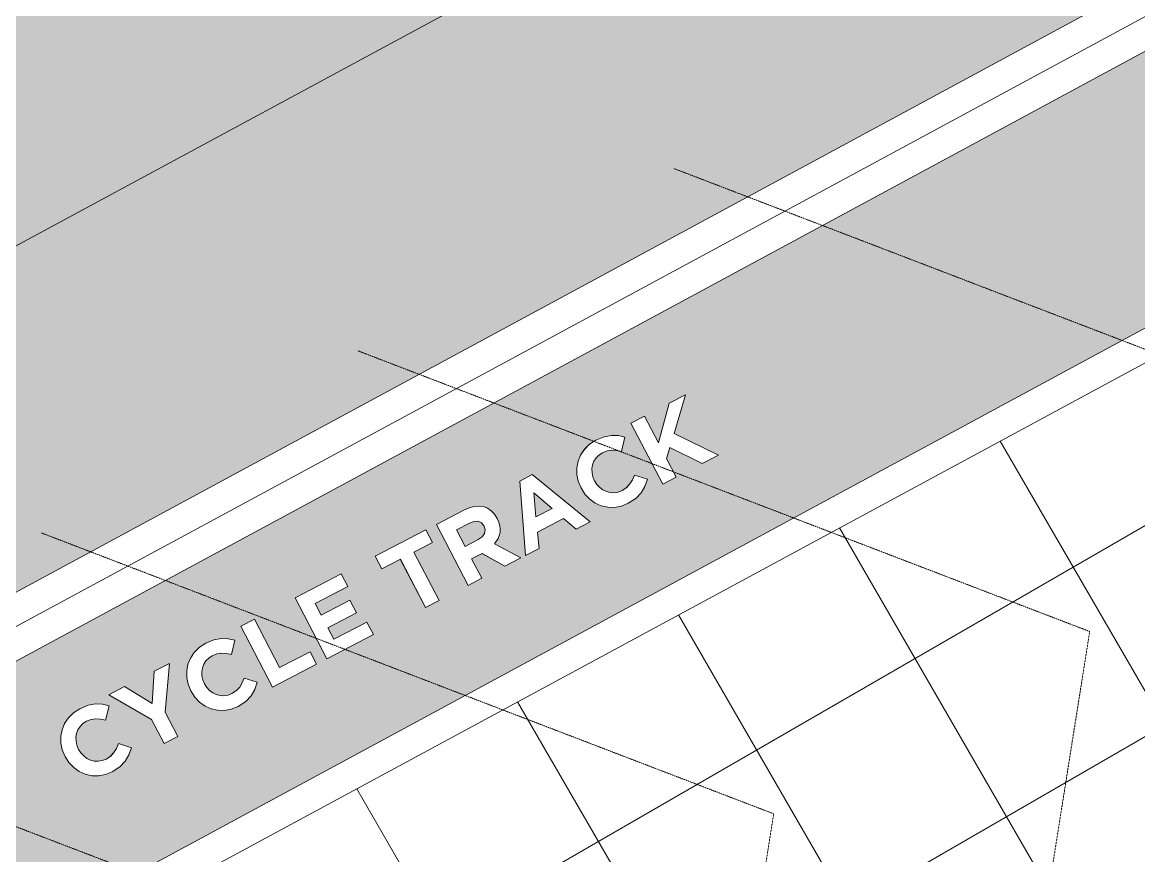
# Model space of a CAD drawing. Header units: millimetres. Extents: x -106145 to 154907, y -84585 to 152038.
# Drawn here: x 104398 to 111724, y 4780 to 10253 of the extents above; entities that cross this region are included whole.
import ezdxf

# ---------------------------------------------------------------- set-up
doc = ezdxf.new("R2010")
doc.units = ezdxf.units.MM
doc.linetypes.add('Cut Out Line _2_', pattern=[2, 1, -1])
for name, color, linetype, lineweight in [('A-DETL', 90, 'Continuous', 5), ('A-FLOR', 192, 'Continuous', 5), ('A-FLOR-PATT', 8, 'Continuous', 5), ('A-GENM', 13, 'Continuous', 5), ('A-WALL', 113, 'Continuous', 5)]:
    doc.layers.add(name, color=color, linetype=linetype, lineweight=lineweight)

msp = doc.modelspace()

# ---------------------------------------------------------------- hatches: boundary and pattern name
at = {"layer": 'A-FLOR-PATT', "true_color": 0x58ba48, "transparency": 33554653}
h = msp.add_hatch(color=85, dxfattribs=at)
h.paths.add_polyline_path([(92747.78, 2651.77), (92882.21, 2660.5), (93003.03, 2680.05), (93118.14, 2710.82), (110424.33, 12066.03), (107327.83, 17430.05), (100853.75, 17430.05), (100853.75, 16030.05), (96573.75, 16030.05), (96573.75, 17430.05), (93353.75, 17430.05), (93353.75, 16995.05), (91843.75, 16995.05), (91843.75, 17560.05), (91605.94, 17560.05), (91588.75, 9107.61), (91590.15, 3334.51), (91656.3, 3225.38), (91719.79, 3138.5), (91802.18, 3045.4), (91893.1, 2960.57), (91991.73, 2884.81), (92097.19, 2818.8), (92208.54, 2763.14), (92290.81, 2730.47), (92379.28, 2701.24), (92500.36, 2673.01), (92640.4, 2655.66), (92742.72, 2651.9)], flags=0)
h.paths.add_polyline_path([(100323.75, 16560.05), (100323.75, 17725.58), (100278.75, 17725.48), (100278.75, 16605.05), (97148.75, 16605.05), (97148.75, 17719.12), (97103.75, 17719.02), (97103.75, 16560.05), (100278.75, 16560.05)], flags=0)
h.paths.add_polyline_path([(99575.71, 16835.05), (100048.75, 16835.05), (100048.75, 17725.02), (97378.75, 17719.58), (97378.75, 16835.05), (99283.75, 16835.05)], flags=0)
h.paths.add_polyline_path([(93278.75, 17025.05), (93323.75, 17025.05), (93323.75, 17460.05), (96573.75, 17460.05), (96573.75, 17505.05), (97073.75, 17505.05), (97073.75, 17535.05), (97023.75, 17535.05), (97020.75, 17560.05), (95805.62, 17560.05), (95805.62, 17660.05), (97020.75, 17660.05), (97023.75, 17685.05), (97073.75, 17685.05), (97073.75, 17718.96), (93278.75, 17711.24), (93278.75, 17660.05), (93569.62, 17660.05), (93572.62, 17685.05), (93622.62, 17685.05), (93625.62, 17660.05), (94659.62, 17660.05), (94662.62, 17685.05), (94712.62, 17685.05), (94715.62, 17660.05), (95749.62, 17660.05), (95749.62, 17560.05), (94715.62, 17560.05), (94712.62, 17535.05), (94662.62, 17535.05), (94659.62, 17560.05), (93625.62, 17560.05), (93622.62, 17535.05), (93572.62, 17535.05), (93569.62, 17560.05), (93278.75, 17560.05), (93278.75, 17055.05), (91918.75, 17055.05), (91918.75, 17560.05), (91873.75, 17560.05), (91873.75, 17025.05), (93274.53, 17025.05)], flags=0)
h.paths.add_polyline_path([(92532.62, 17285.05), (93048.75, 17285.05), (93048.75, 17560.05), (92535.62, 17560.05), (92532.62, 17535.05), (92482.62, 17535.05), (92479.62, 17560.05), (92148.75, 17560.05), (92148.75, 17285.05), (92482.62, 17285.05)], flags=0)
h.paths.add_polyline_path([(106928.75, 17460.05), (107310.51, 17460.05), (107252.79, 17560.05), (106761.75, 17560.05), (106758.75, 17535.05), (106708.75, 17535.05), (106705.75, 17560.05), (105671.75, 17560.05), (105668.75, 17535.05), (105618.75, 17535.05), (105615.75, 17560.05), (104581.75, 17560.05), (104578.75, 17535.05), (104528.75, 17535.05), (104525.75, 17560.05), (103491.75, 17560.05), (103488.75, 17535.05), (103438.75, 17535.05), (103435.75, 17560.05), (102401.75, 17560.05), (102398.75, 17535.05), (102348.75, 17535.05), (102345.75, 17560.05), (101311.75, 17560.05), (101308.75, 17535.05), (101258.75, 17535.05), (101255.75, 17560.05), (100406.75, 17560.05), (100403.75, 17535.05), (100353.75, 17535.05), (100353.75, 17505.05), (100853.75, 17505.05), (100853.75, 17460.05), (106888.3, 17460.05)], flags=0)
h.paths.add_polyline_path([(105671.75, 17636.05), (105671.75, 17660.05), (106705.75, 17660.05), (106708.75, 17685.05), (106758.75, 17685.05), (106761.75, 17660.05), (107195.06, 17660.05), (107151.77, 17735.05), (103435.75, 17731.91), (100353.75, 17725.64), (100353.75, 17685.05), (100403.75, 17685.05), (100406.75, 17660.05), (101255.75, 17660.05), (101258.75, 17685.05), (101308.75, 17685.05), (101311.75, 17660.05), (102345.75, 17660.05), (102348.75, 17685.05), (102398.75, 17685.05), (102401.75, 17660.05), (103435.75, 17660.05), (103438.75, 17685.05), (103488.75, 17685.05), (103491.75, 17660.05), (104525.75, 17660.05), (104528.75, 17685.05), (104578.75, 17685.05), (104581.75, 17660.05), (105615.75, 17660.05), (105618.75, 17685.05), (105668.75, 17685.05), (105668.75, 17636.05)], flags=0)
h.paths.add_polyline_path([(92532.62, 17636.05), (92535.62, 17636.05), (92535.62, 17660.05), (93048.75, 17660.05), (93048.75, 17710.78), (92148.75, 17708.94), (92148.75, 17660.05), (92479.62, 17660.05), (92482.62, 17685.05), (92532.62, 17685.05), (92532.62, 17660.05)], flags=0)
h.paths.add_polyline_path([(91843.75, 17660.05), (91843.75, 17708.32), (91606.25, 17707.84), (91606.3, 17660.05)], flags=0)
h.paths.add_polyline_path([(91873.75, 17660.05), (91918.75, 17660.05), (91918.75, 17708.48), (91873.75, 17708.38)], flags=0)
at = {"layer": 'A-FLOR-PATT', "transparency": 33554495}
h = msp.add_hatch(dxfattribs=at)
h.set_pattern_fill('FP_39', color=256, style=0, pattern_type=2)
h.set_pattern_definition([(75.002, (70779.16, -66817.86), (-70.70883, 122.47555), [299.986, -99.995]), (164.996, (70805.03, -66721.27), (-70.70825, 122.47589), [299.984, -99.995])])
h.paths.add_polyline_path([(94118.55, 978.1), (111719.46, 10492.62), (110719.07, 12225.35), (93118.14, 2710.82), (93618.34, 1844.46)], flags=0)
h = msp.add_hatch(color=1, dxfattribs=at)
h.paths.add_polyline_path([(95119.03, -754.59), (112719.85, 8759.89), (111919.54, 10146.08), (94318.71, 631.6), (94718.87, -61.49)], flags=0)
h.paths.add_polyline_path([(97796.17, 871.76), (97722.53, 882.09), (97651.48, 904.08), (97570.59, 947.38), (97524.41, 980.47), (97471.66, 1032.9), (97427.99, 1093.1), (97394.51, 1159.52), (97372.1, 1230.44), (97361.33, 1304.03), (97362.47, 1378.39), (97380.57, 1466.06), (97400.38, 1522.32), (97435.6, 1587.14), (97484.26, 1648.89), (97535.44, 1696.72), (97597.21, 1738.13), (97685.48, 1774.82), (97736.32, 1788.89), (97712.74, 2095.68), (97657.84, 2143.64), (97555.43, 2088.28), (97501.07, 2188.83), (97846.48, 2374.33), (97867.56, 2377.15), (97882.91, 2368.92), (97891.67, 2356.36), (97893.76, 2339.88), (97882.18, 2317.77), (97759.96, 2206.18), (97813.1, 2159.76), (98496.71, 2529.29), (98407.78, 2611.87), (98383.78, 2620.4), (98368.24, 2622.55), (98343.66, 2618.59), (98306, 2600.56), (98188.15, 2536.86), (98139.23, 2627.35), (98328.48, 2726.2), (98347.74, 2732.54), (98388.69, 2736.06), (98424.3, 2731), (98461.13, 2715.85), (98505.38, 2680.05), (98809.06, 2385.67), (98890.27, 2435.47), (98955.72, 2462.05), (99016.77, 2477.65), (99088.9, 2484.51), (99164.17, 2479.36), (99237.61, 2462.05), (99320.58, 2424.73), (99371.28, 2393.1), (99427.97, 2343.3), (99475.82, 2284.95), (99513.56, 2219.61), (99540.19, 2149.01), (99555, 2075.02), (99555, 1979.51), (99546.22, 1919.12), (99523.6, 1847.18), (99493.06, 1784.74), (99449.34, 1723.25), (99396.22, 1669.68), (99335.1, 1625.45), (99257.21, 1588.51), (99195.53, 1569.43), (99120.79, 1559.12), (99045.37, 1561.1), (98971.27, 1575.3), (98888.77, 1607.96), (98834.81, 1638.54), (98776.07, 1685.91), (98715.72, 1758.06), (98685.35, 1805.88), (98655.77, 1875.3), (98637.85, 1948.6), (98633.08, 2035.46), (98638.81, 2099.89), (98664.13, 2187.89), (98687.49, 2241.24), (98728.58, 2304.51), (98664.13, 2366.99), (98470.55, 1608.18), (98456.81, 1586.11), (98438.81, 1567.34), (98417.34, 1552.68), (98265.74, 1470.73), (98281.92, 1398.13), (98286.28, 1323.89), (98274.24, 1233.32), (98259.37, 1178.09), (98228.8, 1110.3), (98187.77, 1048.28), (98137.33, 993.63), (98078.8, 947.76), (98013.68, 911.86), (97943.65, 886.84), (97850.15, 872.92), (97835.62, 872.61)], flags=0)
h.paths.add_polyline_path([(97794.2, 995.66), (97870.52, 998.65), (97920.73, 1008.64), (97979.94, 1032.63), (98033.61, 1067.28), (98079.83, 1111.37), (98123.79, 1178.09), (98143.75, 1221.34), (98159.17, 1283.34), (98162.71, 1347.13), (98154.24, 1410.46), (97835.62, 1241.15), (97813.28, 1241.53), (97791.25, 1253.55), (97777.62, 1274.62), (97774.92, 1287.1), (97745.88, 1664.69), (97685.48, 1644.42), (97629.8, 1613.11), (97580.97, 1571.93), (97540.43, 1521.8), (97505.92, 1451.61), (97489.87, 1392.98), (97483.86, 1341.66), (97491.29, 1267.27), (97504.89, 1216.2), (97532.59, 1158.63), (97570.59, 1107.27), (97617.54, 1063.93), (97671.76, 1030.15), (97746.04, 1004.44), (97791.38, 996.17)], flags=0)
h.paths.add_polyline_path([(97881.57, 1392.98), (98109.84, 1516.38), (98060.96, 1575.18), (98027.73, 1605.25), (97976.15, 1637.33), (97904.99, 1662.65), (97860.13, 1671.66), (97880.22, 1410.46)], flags=0)
h.paths.add_polyline_path([(98218.61, 1575.18), (98273.77, 1605.42), (97835.8, 1987.96), (97850.55, 1796.29), (97924.15, 1785.98), (98007.16, 1758.06), (98072.77, 1723.09), (98122.19, 1687.71), (98174.93, 1635.33), (98196.84, 1605.16)], flags=0)
h.paths.add_polyline_path([(98371.41, 1672.11), (98563.34, 2435.38), (97904.99, 2079.5), (98371.36, 1672.15)], flags=0)
h.paths.add_polyline_path([(99068.75, 1682.88), (99133.77, 1684.06), (99197.37, 1697.61), (99267.61, 1730.04), (99320.58, 1768.86), (99364.85, 1816.85), (99399.22, 1872.79), (99422.44, 1935.69), (99432.78, 1999.61), (99432.47, 2054.55), (99422.44, 2111.8), (99399.22, 2172.55), (99357.1, 2236.09), (99307.26, 2285.12), (99268.05, 2313.73), (99201.45, 2343.3), (99134.43, 2357.89), (99081.19, 2360.83), (99013.79, 2350.95), (98940.84, 2322.75), (98898.81, 2298.66), (99144.59, 2056.49), (99150.08, 2041.72), (99151.8, 2030.1), (99150.08, 2015.28), (99144.59, 2001.41), (99134, 1988.09), (99124.01, 1980.17), (99110.32, 1974.25), (99095.56, 1972.08), (99080.74, 1973.79), (99066.87, 1979.29), (99054.64, 1988.18), (98817.81, 2217.56), (98785.65, 2161.43), (98764.53, 2099.01), (98756.42, 2023.84), (98759.35, 1970.53), (98775.22, 1907.46), (98809.06, 1840.03), (98841.14, 1796.03), (98900.46, 1744.47), (98943.97, 1717.36), (99004.7, 1694.12), (99062.04, 1684.06)], flags=0)
h.paths.add_polyline_path([(104898.12, 5304.56), (104845.04, 5307.21), (104811.27, 5314.8), (104771.95, 5332.66), (104735.81, 5358.55), (104704.31, 5391.67), (104678.39, 5432.33), (104658.87, 5484.04), (104651.46, 5531.84), (104651.13, 5564.65), (104660.54, 5611.61), (104675.15, 5647.98), (104704.31, 5689.46), (104735.81, 5719.77), (104777.18, 5746.21), (104829.97, 5767.86), (104879.69, 5776.91), (104923.86, 5775.36), (104966.47, 5763.48), (104944.71, 5671.11), (104911.24, 5677.66), (104867.67, 5677.66), (104849.19, 5674.97), (104818.84, 5662.98), (104795.82, 5647.95), (104777.18, 5629.11), (104763.18, 5607.32), (104754.08, 5583.44), (104749.86, 5558.08), (104754.08, 5514.87), (104763.18, 5488.55), (104777.18, 5463.17), (104782.29, 5455.14), (104800.79, 5435.24), (104826.7, 5417.13), (104857.99, 5404.81), (104869.67, 5401.77), (104903.41, 5401.77), (104921.97, 5404.81), (104947.9, 5415.18), (104977.96, 5434.82), (104999.43, 5457.98), (105017.06, 5489.2), (105029.1, 5516.71), (105114.28, 5489.2), (105098.06, 5442.33), (105073.67, 5400.47), (105038.07, 5363.44), (104988.04, 5331.07), (104943.58, 5312.99), (104921.97, 5308.99)], flags=0)
h.paths.add_polyline_path([(105328.99, 5516.71), (105246.45, 5674.57), (104966.64, 5836.89), (105069.58, 5890.5), (105249.28, 5779.75), (105263.15, 5991.31), (105363.2, 6043.42), (105334.83, 5722.58), (105417.93, 5563.03)], flags=0)
h.paths.add_polyline_path([(105724.01, 5734.68), (105670.93, 5737.33), (105637.16, 5744.92), (105597.84, 5762.78), (105561.69, 5788.67), (105520.57, 5836.89), (105504.27, 5862.45), (105484.75, 5914.17), (105477.34, 5961.96), (105477.02, 5994.77), (105486.43, 6041.73), (105501.04, 6078.1), (105530.2, 6119.58), (105561.69, 6149.89), (105603.06, 6176.33), (105670.93, 6200.79), (105705.58, 6207.03), (105749.74, 6205.48), (105792.76, 6195.32), (105770.59, 6101.23), (105737.12, 6107.78), (105693.55, 6107.78), (105670.93, 6103.46), (105644.72, 6093.11), (105621.7, 6078.07), (105603.06, 6059.23), (105589.06, 6037.44), (105579.96, 6013.56), (105575.74, 5988.2), (105579.96, 5944.99), (105589.06, 5918.67), (105603.06, 5893.29), (105608.17, 5885.26), (105626.67, 5865.36), (105647.87, 5849.55), (105683.88, 5834.93), (105695.56, 5831.9), (105729.29, 5831.9), (105752.75, 5836.89), (105773.79, 5845.3), (105810.8, 5872.45), (105832.03, 5899.57), (105842.94, 5919.33), (105854.6, 5946.96), (105940.16, 5919.33), (105923.94, 5872.45), (105899.56, 5830.59), (105863.95, 5793.56), (105813.93, 5761.2), (105769.46, 5743.12), (105747.86, 5739.11)], flags=0)
h.paths.add_polyline_path([(106040.35, 5887.19), (105832.03, 6287.59), (105920.97, 6333.91), (106086.44, 6016.2), (106285.96, 6120.12), (106328.98, 6037.51), (106040.52, 5887.28)], flags=0)
h.paths.add_polyline_path([(106396.28, 6072.56), (106396.07, 6072.56), (106187.8, 6472.87), (106491.15, 6630.86), (106534.17, 6548.25), (106319.76, 6436.59), (106359.47, 6360.34), (106548.17, 6458.62), (106591.19, 6376.01), (106402.49, 6277.74), (106442.2, 6201.49), (106659.49, 6314.65), (106702.51, 6232.05), (106402.49, 6075.8)], flags=0)
h.paths.add_polyline_path([(107044.12, 6409.95), (106878.65, 6727.66), (106757.02, 6664.31), (106714, 6746.92), (107046.54, 6920.1), (107089.56, 6837.5), (106967.76, 6774.07), (107133.22, 6456.36), (107044.28, 6410.04)], flags=0)
h.paths.add_polyline_path([(107323.65, 6555.53), (107115.33, 6955.93), (107332.46, 7065.85), (107363.77, 7074.23), (107411.06, 7074.44), (107428.02, 7071.31), (107451.73, 7062.4), (107475.78, 7046.2), (107496.71, 7024.01), (107515.07, 6994.74), (107532.35, 6947.64), (107534.61, 6920.25), (107531.34, 6896.69), (107520.96, 6863.39), (107497.12, 6827.63), (107669.35, 6735.58), (107565.22, 6681.35), (107412.75, 6763.49), (107346.57, 6729.03), (107412.75, 6601.94), (107323.81, 6555.62)], flags=0)
h.paths.add_polyline_path([(107699.46, 6751.26), (107662.68, 7240.99), (107743.87, 7283.28), (108123.89, 6972.3), (108031.87, 6924.38), (107948.91, 6994.26), (107779.66, 6906.12), (107789.46, 6798.14), (107699.63, 6751.35)], flags=0)
h.paths.add_polyline_path([(107303.55, 6811.63), (107411.06, 6871.26), (107416.51, 6875.07), (107432.65, 6903.62), (107433.91, 6925.24), (107428.02, 6944.8), (107411.06, 6966.49), (107388.95, 6976.32), (107362.42, 6975.33), (107316.96, 6955.93), (107247.29, 6919.65), (107296.39, 6825.38)], flags=0)
h.paths.add_polyline_path([(107768.11, 7005.11), (107874.42, 7060.48), (107753.74, 7162.58), (107763.06, 7060.48)], flags=0)
h.paths.add_polyline_path([(108284.25, 7068.06), (108231.17, 7070.7), (108197.4, 7078.3), (108158.08, 7096.16), (108121.93, 7122.04), (108090.44, 7155.16), (108064.51, 7195.82), (108046.67, 7239.21), (108037.58, 7295.34), (108037.26, 7328.15), (108044.99, 7370.93), (108061.28, 7411.47), (108086.5, 7449.09), (108120.35, 7482.25), (108163.3, 7509.71), (108216.09, 7531.35), (108265.82, 7540.41), (108309.98, 7538.86), (108353, 7528.7), (108330.83, 7434.61), (108297.36, 7441.16), (108253.79, 7441.16), (108235.32, 7438.47), (108204.96, 7426.48), (108181.94, 7411.45), (108163.3, 7392.61), (108149.3, 7370.82), (108140.2, 7346.94), (108135.98, 7321.58), (108139.06, 7283.78), (108142.2, 7268.97), (108153.45, 7242.15), (108168.41, 7218.63), (108186.91, 7198.74), (108208.11, 7182.93), (108244.12, 7168.31), (108255.8, 7165.27), (108289.53, 7165.27), (108308.1, 7168.31), (108334.03, 7178.67), (108371.04, 7205.82), (108392.27, 7232.95), (108403.18, 7252.7), (108414.84, 7280.34), (108500.4, 7252.7), (108484.18, 7205.82), (108459.8, 7163.97), (108424.19, 7126.94), (108374.17, 7094.57), (108329.7, 7076.49), (108308.1, 7072.49)], flags=0)
h.paths.add_polyline_path([(108600.59, 7220.57), (108392.27, 7620.96), (108481.21, 7667.29), (108572.37, 7492.25), (108643.61, 7751.86), (108749.92, 7807.23), (108675.4, 7552.47), (108965.85, 7410.8), (108860.04, 7355.69), (108647.23, 7461.44), (108625.94, 7389.39), (108689.7, 7266.98), (108600.76, 7220.66)], flags=0)
h = msp.add_hatch(dxfattribs=at)
h.set_pattern_fill('FP_3', color=256, style=0, pattern_type=2)
h.set_pattern_definition([(210.045, (69183.7, -78676.4), (600.816, -1038.759), []), (300.045, (69183.7, -78676.4), (1038.571, 600.707), [])])
h.paths.add_polyline_path([(98220.24, -6126.05), (115821.07, 3388.42), (112819.89, 8586.62), (95219.07, -927.86), (98218.7, -6123.39)], flags=0)
h.paths.add_polyline_path([(102452.94, -181.3), (102191.69, 302.39), (108638.17, 3787.22), (108282.11, 4446.29), (110055.44, 4240.77), (109255.87, 2644.55), (108899.64, 3303.53), (102453.1, -181.2)], flags=0)

# ---------------------------------------------------------------- linework, layer by layer
at = {"layer": 'A-DETL', "linetype": 'Cut Out Line _2_'}
for p, q in [((108671.39, 9294.21), (113476.23, 7449.8)), ((106597.74, 8096.99), (111402.58, 6252.58)), ((104524.1, 6899.77), (109328.94, 5055.36)), ((110597.47, 1169.27), (111402.58, 6252.58)), ((102450.45, 5702.55), (107255.29, 3858.14)), ((108523.82, -27.95), (109328.94, 5055.36))]:
    msp.add_line(p, q, dxfattribs=at)
at = {"layer": 'A-FLOR'}
for p, q in [((120347.23, 17430.05), (93112.94, 2708.01)), ((74695.96, -9975.87), (122831.7, 16044.86)), ((89220.25, -3943.29), (123758.73, 14727.18)), ((89317.9, -4117.85), (112819.89, 8586.62))]:
    msp.add_line(p, q, dxfattribs=at)
at = {"layer": 'A-GENM'}
for p, q in [((108749.92, 7807.23), (108643.61, 7751.86)), ((108675.4, 7552.47), (108749.92, 7807.23)), ((108572.25, 7492.34), (108643.44, 7751.77)), ((108643.61, 7751.86), (108572.37, 7492.25)), ((108643.44, 7751.77), (108643.61, 7751.86)), ((108392.11, 7620.87), (108392.27, 7620.96)), ((108600.59, 7220.57), (108392.11, 7620.87)), ((108481.21, 7667.29), (108392.27, 7620.96)), ((108392.27, 7620.96), (108600.76, 7220.66)), ((108572.37, 7492.25), (108481.21, 7667.29)), ((108965.85, 7410.8), (108675.4, 7552.47)), ((108086.33, 7449), (108120.18, 7482.16)), ((108120.35, 7482.25), (108086.5, 7449.09)), ((108162.54, 7509.4), (108120.35, 7482.25)), ((108216.09, 7531.35), (108162.54, 7509.4)), ((108264.8, 7540.44), (108216.09, 7531.35)), ((108309.98, 7538.86), (108264.8, 7540.44)), ((108353, 7528.7), (108309.98, 7538.86)), ((108330.83, 7434.61), (108353, 7528.7)), ((108044.82, 7370.84), (108061.11, 7411.38)), ((108061.28, 7411.47), (108044.99, 7370.93)), ((108061.11, 7411.38), (108086.33, 7449)), ((108086.5, 7449.09), (108061.28, 7411.47)), ((108163.3, 7392.61), (108181.94, 7411.45)), ((108181.94, 7411.45), (108204.96, 7426.48)), ((108204.96, 7426.48), (108235.32, 7438.47)), ((108265.65, 7442.81), (108235.15, 7438.38)), ((108235.32, 7438.47), (108265.82, 7442.9)), ((108297.19, 7441.07), (108265.65, 7442.81)), ((108265.82, 7442.9), (108297.36, 7441.16)), ((108330.67, 7434.52), (108297.19, 7441.07)), ((108297.36, 7441.16), (108330.83, 7434.61)), ((108625.94, 7389.39), (108647.23, 7461.44)), ((108859.87, 7355.6), (108647.18, 7461.29)), ((108647.23, 7461.44), (108860.04, 7355.69)), ((108860.04, 7355.69), (108965.85, 7410.8)), ((108037.09, 7328.06), (108044.82, 7370.84)), ((108037.09, 7328.06), (108037.26, 7328.15)), ((108037.53, 7283.68), (108037.09, 7328.06)), ((108044.99, 7370.93), (108037.26, 7328.15)), ((108037.26, 7328.15), (108037.7, 7283.78)), ((108135.98, 7321.58), (108140.2, 7346.94)), ((108140.2, 7346.94), (108149.3, 7370.82)), ((108149.3, 7370.82), (108163.3, 7392.61)), ((108689.7, 7266.98), (108625.94, 7389.39)), ((108859.87, 7355.6), (108860.04, 7355.69)), ((107743.87, 7283.28), (107662.68, 7240.99)), ((108123.89, 6972.3), (107743.87, 7283.28)), ((108046.5, 7239.12), (108037.53, 7283.68)), ((108037.7, 7283.78), (108046.67, 7239.21)), ((108136.6, 7295.34), (108135.98, 7321.58)), ((108142.2, 7268.97), (108136.6, 7295.34)), ((108153.45, 7242.15), (108142.2, 7268.97)), ((108401.3, 7248.56), (108414.67, 7280.24)), ((108414.84, 7280.34), (108401.47, 7248.65)), ((108500.4, 7252.7), (108414.84, 7280.34)), ((108484.18, 7205.82), (108500.4, 7252.7)), ((108600.76, 7220.66), (108689.7, 7266.98)), ((107662.51, 7240.9), (107662.68, 7240.99)), ((107699.46, 6751.26), (107662.51, 7240.9)), ((107662.68, 7240.99), (107699.63, 6751.35)), ((108064.35, 7195.73), (108046.5, 7239.12)), ((108046.67, 7239.21), (108064.51, 7195.82)), ((108090.27, 7155.07), (108064.35, 7195.73)), ((108064.51, 7195.82), (108090.44, 7155.16)), ((108168.41, 7218.63), (108153.45, 7242.15)), ((108186.91, 7198.74), (108168.41, 7218.63)), ((108208.11, 7182.93), (108186.91, 7198.74)), ((108231.17, 7171.68), (108208.11, 7182.93)), ((108364.08, 7198.32), (108334.03, 7178.67)), ((108363.91, 7198.23), (108385.39, 7221.39)), ((108385.55, 7221.48), (108364.08, 7198.32)), ((108385.39, 7221.39), (108401.3, 7248.56)), ((108401.47, 7248.65), (108385.55, 7221.48)), ((108459.8, 7163.97), (108484.18, 7205.82)), ((108600.59, 7220.57), (108600.76, 7220.66)), ((107768.11, 7005.11), (107753.74, 7162.58)), ((107753.74, 7162.58), (107874.42, 7060.48)), ((107874.25, 7060.39), (107753.76, 7162.33)), ((108121.76, 7121.95), (108090.27, 7155.07)), ((108090.44, 7155.16), (108121.93, 7122.04)), ((108157.91, 7096.07), (108121.76, 7121.95)), ((108121.93, 7122.04), (108158.08, 7096.16)), ((108255.8, 7165.27), (108231.17, 7171.68)), ((108281.73, 7164), (108255.8, 7165.27)), ((108308.1, 7168.31), (108281.73, 7164)), ((108334.03, 7178.67), (108308.1, 7168.31)), ((108374.17, 7094.57), (108424.19, 7126.94)), ((108424.19, 7126.94), (108459.8, 7163.97)), ((107296.39, 7050.23), (107115.33, 6955.93)), ((107330.9, 7065.43), (107296.39, 7050.23)), ((107363.77, 7074.23), (107330.9, 7065.43)), ((107394.98, 7076.62), (107363.77, 7074.23)), ((107424.55, 7072.61), (107394.98, 7076.62)), ((107451.73, 7062.4), (107424.55, 7072.61)), ((107475.78, 7046.2), (107451.73, 7062.4)), ((107496.71, 7024.01), (107475.78, 7046.2)), ((107874.42, 7060.48), (107768.11, 7005.11)), ((108197.23, 7078.21), (108157.91, 7096.07)), ((108158.08, 7096.16), (108197.4, 7078.3)), ((108239.39, 7068.73), (108197.23, 7078.21)), ((108197.4, 7078.3), (108239.56, 7068.82)), ((108284.08, 7067.97), (108239.39, 7068.73)), ((108239.56, 7068.82), (108284.25, 7068.06)), ((108329.53, 7076.4), (108284.08, 7067.97)), ((108284.25, 7068.06), (108329.7, 7076.49)), ((108329.7, 7076.49), (108374.17, 7094.57)), ((107247.29, 6919.65), (107332.46, 6964)), ((107332.46, 6964), (107362.42, 6975.33)), ((107388.78, 6976.23), (107362.25, 6975.24)), ((107362.42, 6975.33), (107388.95, 6976.32)), ((107410.89, 6966.4), (107388.78, 6976.23)), ((107388.95, 6976.32), (107411.06, 6966.49)), ((107427.85, 6944.71), (107410.89, 6966.4)), ((107411.06, 6966.49), (107428.02, 6944.8)), ((107515.07, 6994.74), (107496.71, 7024.01)), ((107525.73, 6970.8), (107515.07, 6994.74)), ((107532.35, 6947.64), (107525.73, 6970.8)), ((107779.66, 6906.12), (107948.91, 6994.26)), ((108031.7, 6924.29), (107948.74, 6994.17)), ((107948.91, 6994.26), (108031.87, 6924.38)), ((108031.87, 6924.38), (108123.89, 6972.3)), ((107046.54, 6920.1), (106714, 6746.92)), ((107089.56, 6837.5), (107046.54, 6920.1)), ((107115.16, 6955.84), (107115.33, 6955.93)), ((107323.65, 6555.53), (107115.16, 6955.84)), ((107115.33, 6955.93), (107323.81, 6555.62)), ((107303.55, 6811.63), (107247.29, 6919.65)), ((107416.34, 6874.98), (107431.33, 6896.6)), ((107431.5, 6896.69), (107416.51, 6875.07)), ((107435.24, 6920.16), (107427.85, 6944.71)), ((107428.02, 6944.8), (107435.41, 6920.25)), ((107431.33, 6896.6), (107435.24, 6920.16)), ((107435.41, 6920.25), (107431.5, 6896.69)), ((107520.96, 6863.39), (107533.5, 6903.62)), ((107534.94, 6925.24), (107532.35, 6947.64)), ((107533.5, 6903.62), (107534.94, 6925.24)), ((107789.46, 6798.14), (107779.66, 6906.12)), ((106967.76, 6774.07), (107089.56, 6837.5)), ((107390.4, 6856.86), (107303.55, 6811.63)), ((107416.51, 6875.07), (107390.4, 6856.86)), ((107497.12, 6827.63), (107520.96, 6863.39)), ((107669.35, 6735.58), (107497.12, 6827.63)), ((106713.83, 6746.83), (106714, 6746.92)), ((106756.85, 6664.22), (106713.83, 6746.83)), ((106714, 6746.92), (106757.02, 6664.31)), ((107133.22, 6456.36), (106967.76, 6774.07)), ((107346.57, 6729.03), (107414.66, 6764.49)), ((107565.06, 6681.26), (107414.5, 6764.4)), ((107414.66, 6764.49), (107565.22, 6681.35)), ((107699.46, 6751.26), (107699.63, 6751.35)), ((107699.63, 6751.35), (107789.46, 6798.14)), ((106757.02, 6664.31), (106878.82, 6727.75)), ((107044.12, 6409.95), (106878.65, 6727.66)), ((106878.82, 6727.75), (107044.28, 6410.04)), ((107412.75, 6601.94), (107346.57, 6729.03)), ((107565.06, 6681.26), (107565.22, 6681.35)), ((107565.22, 6681.35), (107669.35, 6735.58)), ((106491.15, 6630.86), (106187.8, 6472.87)), ((106534.17, 6548.25), (106491.15, 6630.86)), ((107323.81, 6555.62), (107412.75, 6601.94)), ((106319.76, 6436.59), (106534.17, 6548.25)), ((107323.65, 6555.53), (107323.81, 6555.62)), ((106187.63, 6472.78), (106187.8, 6472.87)), ((106396.11, 6072.47), (106187.63, 6472.78)), ((106187.8, 6472.87), (106396.28, 6072.56)), ((106548.17, 6458.62), (106359.47, 6360.34)), ((106591.19, 6376.01), (106548.17, 6458.62)), ((107044.28, 6410.04), (107133.22, 6456.36)), ((106359.47, 6360.34), (106319.76, 6436.59)), ((106402.49, 6277.74), (106591.19, 6376.01)), ((107044.12, 6409.95), (107044.28, 6410.04)), ((105920.97, 6333.91), (105832.03, 6287.59)), ((106086.44, 6016.2), (105920.97, 6333.91)), ((106659.49, 6314.65), (106442.2, 6201.49)), ((106702.51, 6232.05), (106659.49, 6314.65)), ((105831.87, 6287.5), (105832.03, 6287.59)), ((106040.35, 5887.19), (105831.87, 6287.5)), ((105832.03, 6287.59), (106040.52, 5887.28)), ((106396.28, 6072.56), (106702.51, 6232.05)), ((106442.2, 6201.49), (106402.49, 6277.74)), ((105602.3, 6176.02), (105560.11, 6148.87)), ((105655.85, 6197.98), (105602.3, 6176.02)), ((105704.56, 6207.06), (105655.85, 6197.98)), ((105749.74, 6205.48), (105704.56, 6207.06)), ((105792.76, 6195.32), (105749.74, 6205.48)), ((105770.59, 6101.23), (105792.76, 6195.32)), ((105500.87, 6078.01), (105526.09, 6115.63)), ((105526.26, 6115.72), (105501.04, 6078.1)), ((105526.09, 6115.63), (105559.94, 6148.78)), ((105560.11, 6148.87), (105526.26, 6115.72)), ((105621.7, 6078.07), (105644.72, 6093.11)), ((105644.72, 6093.11), (105675.08, 6105.1)), ((105705.41, 6109.44), (105674.91, 6105.01)), ((105675.08, 6105.1), (105705.58, 6109.53)), ((105736.95, 6107.69), (105705.41, 6109.44)), ((105705.58, 6109.53), (105737.12, 6107.78)), ((105770.43, 6101.14), (105736.95, 6107.69)), ((105737.12, 6107.78), (105770.59, 6101.23)), ((106285.96, 6120.12), (106086.44, 6016.2)), ((106328.98, 6037.51), (106285.96, 6120.12)), ((105363.2, 6043.42), (105263.15, 5991.31)), ((105334.83, 5722.58), (105363.2, 6043.42)), ((105476.85, 5994.68), (105484.58, 6037.47)), ((105484.75, 6037.56), (105477.02, 5994.77)), ((105484.58, 6037.47), (105500.87, 6078.01)), ((105501.04, 6078.1), (105484.75, 6037.56)), ((105575.74, 5988.2), (105579.96, 6013.56)), ((105579.96, 6013.56), (105589.06, 6037.44)), ((105589.06, 6037.44), (105603.06, 6059.23)), ((105603.06, 6059.23), (105621.7, 6078.07)), ((106040.52, 5887.28), (106328.98, 6037.51)), ((106396.11, 6072.47), (106396.28, 6072.56)), ((105249.13, 5779.85), (105262.98, 5991.22)), ((105263.15, 5991.31), (105249.28, 5779.75)), ((105262.98, 5991.22), (105263.15, 5991.31)), ((105476.85, 5994.68), (105477.02, 5994.77)), ((105477.29, 5950.31), (105476.85, 5994.68)), ((105477.02, 5994.77), (105477.46, 5950.4)), ((105486.26, 5905.74), (105477.29, 5950.31)), ((105477.46, 5950.4), (105486.43, 5905.83)), ((105576.36, 5961.96), (105575.74, 5988.2)), ((105581.96, 5935.59), (105576.36, 5961.96)), ((105593.21, 5908.77), (105581.96, 5935.59)), ((105841.06, 5915.18), (105854.43, 5946.87)), ((105854.6, 5946.96), (105841.23, 5915.27)), ((105940.16, 5919.33), (105854.6, 5946.96)), ((105069.58, 5890.5), (104966.64, 5836.89)), ((105249.28, 5779.75), (105069.58, 5890.5)), ((105504.11, 5862.36), (105486.26, 5905.74)), ((105486.43, 5905.83), (105504.27, 5862.45)), ((105530.03, 5821.7), (105504.11, 5862.36)), ((105504.27, 5862.45), (105530.2, 5821.79)), ((105608.17, 5885.26), (105593.21, 5908.77)), ((105626.67, 5865.36), (105608.17, 5885.26)), ((105647.87, 5849.55), (105626.67, 5865.36)), ((105803.84, 5864.94), (105773.79, 5845.3)), ((105803.67, 5864.85), (105825.15, 5888.01)), ((105825.32, 5888.1), (105803.84, 5864.94)), ((105825.15, 5888.01), (105841.06, 5915.18)), ((105841.23, 5915.27), (105825.32, 5888.1)), ((105899.56, 5830.59), (105923.94, 5872.45)), ((105923.94, 5872.45), (105940.16, 5919.33)), ((106040.35, 5887.19), (106040.52, 5887.28)), ((104966.47, 5836.8), (104966.64, 5836.89)), ((105246.6, 5674.48), (104966.47, 5836.8)), ((104966.64, 5836.89), (105246.77, 5674.57)), ((105561.52, 5788.58), (105530.03, 5821.7)), ((105530.2, 5821.79), (105561.69, 5788.67)), ((105597.67, 5762.69), (105561.52, 5788.58)), ((105561.69, 5788.67), (105597.84, 5762.78)), ((105670.93, 5838.3), (105647.87, 5849.55)), ((105695.56, 5831.9), (105670.93, 5838.3)), ((105721.49, 5830.62), (105695.56, 5831.9)), ((105747.86, 5834.93), (105721.49, 5830.62)), ((105773.79, 5845.3), (105747.86, 5834.93)), ((105813.93, 5761.2), (105863.95, 5793.56)), ((105863.95, 5793.56), (105899.56, 5830.59)), ((104700.21, 5685.51), (104734.06, 5718.66)), ((104734.23, 5718.75), (104700.37, 5685.6)), ((104776.42, 5745.9), (104734.23, 5718.75)), ((104829.97, 5767.86), (104776.42, 5745.9)), ((104878.68, 5776.94), (104829.97, 5767.86)), ((104923.86, 5775.36), (104878.68, 5776.94)), ((104966.88, 5765.2), (104923.86, 5775.36)), ((104944.71, 5671.11), (104966.88, 5765.2)), ((105417.93, 5563.03), (105334.83, 5722.58)), ((105636.99, 5744.83), (105597.67, 5762.69)), ((105597.84, 5762.78), (105637.16, 5744.92)), ((105679.15, 5735.35), (105636.99, 5744.83)), ((105637.16, 5744.92), (105679.32, 5735.44)), ((105723.84, 5734.59), (105679.15, 5735.35)), ((105679.32, 5735.44), (105724.01, 5734.68)), ((105769.29, 5743.03), (105723.84, 5734.59)), ((105724.01, 5734.68), (105769.46, 5743.12)), ((105769.46, 5743.12), (105813.93, 5761.2)), ((104658.7, 5607.35), (104674.98, 5647.89)), ((104675.15, 5647.98), (104658.87, 5607.44)), ((104674.98, 5647.89), (104700.21, 5685.51)), ((104700.37, 5685.6), (104675.15, 5647.98)), ((104777.18, 5629.11), (104795.82, 5647.95)), ((104795.82, 5647.95), (104818.84, 5662.98)), ((104818.84, 5662.98), (104849.19, 5674.97)), ((104879.53, 5679.31), (104849.02, 5674.88)), ((104849.19, 5674.97), (104879.69, 5679.41)), ((104911.07, 5677.57), (104879.53, 5679.31)), ((104879.69, 5679.41), (104911.24, 5677.66)), ((104944.54, 5671.02), (104911.07, 5677.57)), ((104911.24, 5677.66), (104944.71, 5671.11)), ((105246.6, 5674.48), (105246.77, 5674.57)), ((105328.82, 5516.62), (105246.6, 5674.48)), ((105246.77, 5674.57), (105328.99, 5516.71)), ((104650.97, 5564.56), (104658.7, 5607.35)), ((104658.87, 5607.44), (104651.13, 5564.65)), ((104749.86, 5558.08), (104754.08, 5583.44)), ((104754.08, 5583.44), (104763.18, 5607.32)), ((104763.18, 5607.32), (104777.18, 5629.11)), ((104650.97, 5564.56), (104651.13, 5564.65)), ((104651.41, 5520.19), (104650.97, 5564.56)), ((104651.13, 5564.65), (104651.58, 5520.28)), ((104660.38, 5475.62), (104651.41, 5520.19)), ((104651.58, 5520.28), (104660.54, 5475.71)), ((104750.48, 5531.84), (104749.86, 5558.08)), ((104756.07, 5505.47), (104750.48, 5531.84)), ((104767.33, 5478.65), (104756.07, 5505.47)), ((105015.18, 5485.06), (105028.55, 5516.75)), ((105028.72, 5516.84), (105015.34, 5485.15)), ((105114.28, 5489.2), (105028.72, 5516.84)), ((105328.82, 5516.62), (105328.99, 5516.71)), ((105328.99, 5516.71), (105417.93, 5563.03)), ((104678.22, 5432.23), (104660.38, 5475.62)), ((104660.54, 5475.71), (104678.39, 5432.33)), ((104704.15, 5391.58), (104678.22, 5432.23)), ((104678.39, 5432.33), (104704.31, 5391.67)), ((104782.29, 5455.14), (104767.33, 5478.65)), ((104800.79, 5435.24), (104782.29, 5455.14)), ((104821.99, 5419.43), (104800.79, 5435.24)), ((104977.96, 5434.82), (104947.9, 5415.18)), ((104977.79, 5434.73), (104999.26, 5457.89)), ((104999.43, 5457.98), (104977.96, 5434.82)), ((104999.26, 5457.89), (105015.18, 5485.06)), ((105015.34, 5485.15), (104999.43, 5457.98)), ((105073.67, 5400.47), (105098.06, 5442.33)), ((105098.06, 5442.33), (105114.28, 5489.2)), ((104735.64, 5358.45), (104704.15, 5391.58)), ((104704.31, 5391.67), (104735.81, 5358.55)), ((104771.79, 5332.57), (104735.64, 5358.45)), ((104735.81, 5358.55), (104771.95, 5332.66)), ((104845.04, 5408.18), (104821.99, 5419.43)), ((104869.67, 5401.77), (104845.04, 5408.18)), ((104895.61, 5400.5), (104869.67, 5401.77)), ((104921.97, 5404.81), (104895.61, 5400.5)), ((104947.9, 5415.18), (104921.97, 5404.81)), ((104988.04, 5331.07), (105038.07, 5363.44)), ((105038.07, 5363.44), (105073.67, 5400.47)), ((104811.11, 5314.71), (104771.79, 5332.57)), ((104771.95, 5332.66), (104811.27, 5314.8)), ((104853.27, 5305.23), (104811.11, 5314.71)), ((104811.27, 5314.8), (104853.44, 5305.32)), ((104897.96, 5304.47), (104853.27, 5305.23)), ((104853.44, 5305.32), (104898.12, 5304.56)), ((104943.41, 5312.9), (104897.96, 5304.47)), ((104898.12, 5304.56), (104943.58, 5312.99)), ((104943.58, 5312.99), (104988.04, 5331.07))]:
    msp.add_line(p, q, dxfattribs=at)
at = {"layer": 'A-WALL'}
for p, q in [((122714.28, 16208.74), (93393.9, 359.02)), ((93313.32, 542.82), (111724.01, 10495.08))]:
    msp.add_line(p, q, dxfattribs=at)

doc.saveas('drawing.dxf')
